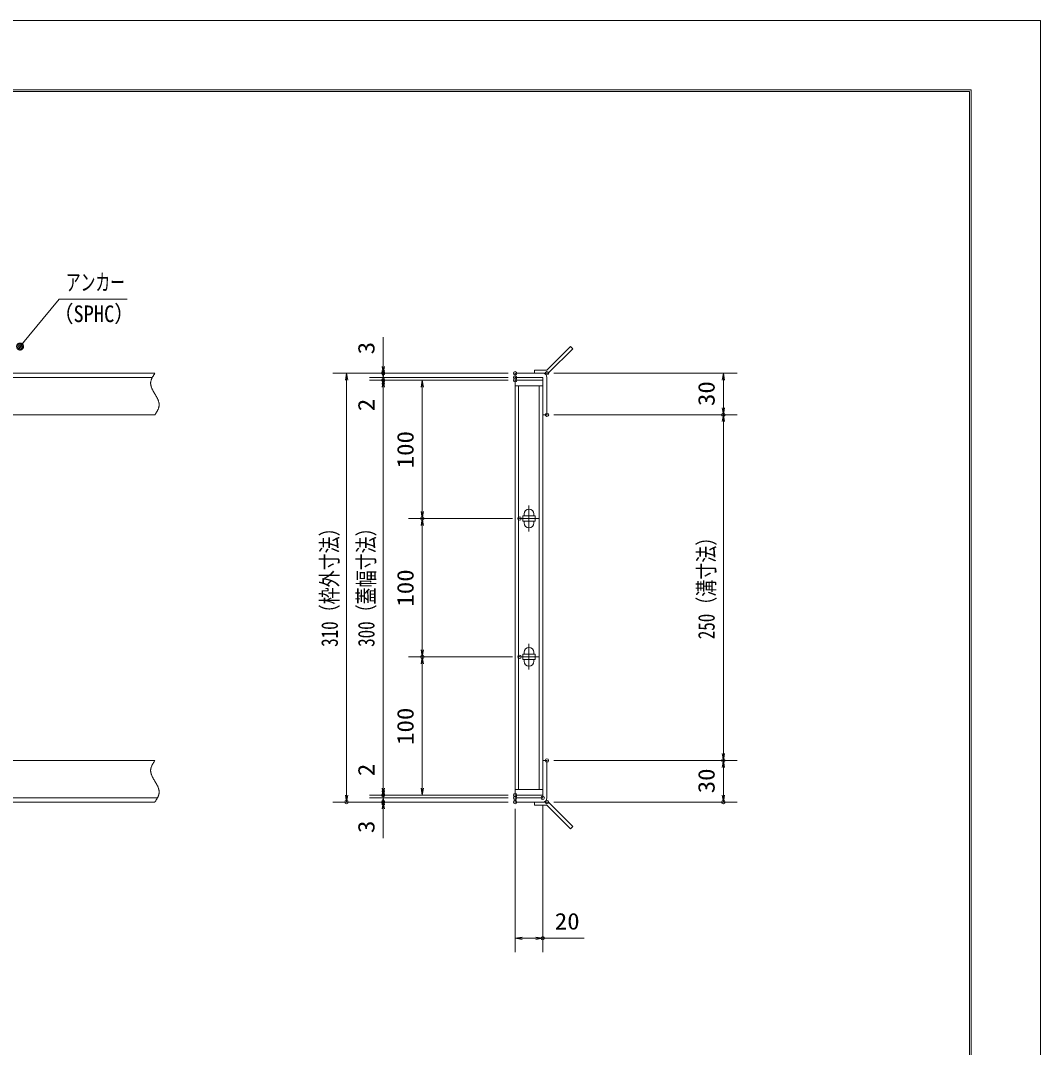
# Model space of a CAD drawing. Units: millimetres, scale not verified. Extents: x -1050 to 1050, y -742 to 742.
# Drawn here: x 312 to 1050, y 0 to 742 of the extents above; entities that cross this region are included whole.
import ezdxf
from ezdxf.enums import TextEntityAlignment as Align

# ---------------------------------------------------------------- set-up
doc = ezdxf.new("R2010")
doc.units = ezdxf.units.MM
doc.header["$LTSCALE"] = 5
doc.header["$PDMODE"] = 32
doc.header["$PDSIZE"] = 2.5
doc.linetypes.add('CHAIN1', pattern=[8, 5, -1, 1, -1])
doc.linetypes.add('DOUBLE_CHAIN1', pattern=[8.8, 5, -1, 0.6, -0.6, 0.6, -1])
for name, color, linetype, lineweight in [('0-0_7-図\u3000枠', 4, 'Continuous', 9), ('0-1_アンカー', 7, 'Continuous', 9), ('0-2_枠', 7, 'Continuous', 9), ('0-3_寸法注釈', 2, 'Continuous', 9), ('0-4_0', 2, 'Continuous', 9), ('0-5_DEFPOINTS', 134, 'Continuous', 9), ('0-6_蓋', 5, 'Continuous', 9), ('0-7_中心線', 6, 'CHAIN1', 9), ('0-8_想像線', 134, 'DOUBLE_CHAIN1', 9)]:
    doc.layers.add(name, color=color, linetype=linetype, lineweight=lineweight)
doc.styles.add('ＭＳ ゴシック', font='')
doc.styles.get('ＭＳ ゴシック').set_extended_font_data('MS Gothic')

# ---------------------------------------------------------------- blocks, each defined once
blk = doc.blocks.new('_OPEN')
at = {"layer": '0-4_0'}
blk.add_line((0, 0), (-5, 0), dxfattribs=at)
blk.add_lwpolyline([(-5, 0.833), (0, 0), (-5, -0.833)], dxfattribs=at)
blk = doc.blocks.new('A$C4F066A7F')
at = {"layer": '0-1_アンカー'}
for p, q in [((0, 96.52), (45.24, 96.52)), ((0, 85.02), (0, 96.52)), ((0, 85.02), (45.24, 85.02)), ((130.26, 0), (45.24, 85.02)), ((138.39, 8.13), (53.37, 93.15)), ((138.39, 8.13), (130.26, 0))]:
    blk.add_line(p, q, dxfattribs=at)
blk.add_arc((45.24, 85.02), 11.5, 45, 90, dxfattribs=at)
blk = doc.blocks.new('A$C6EB770D1')
at = {"layer": '0-1_アンカー'}
for p, q in [((130.257, 96.52), (45.237, 11.5)), ((138.388, 88.388), (53.368, 3.368)), ((138.388, 88.388), (130.257, 96.52)), ((0, 11.5), (45.237, 11.5)), ((0, 11.5), (0, 0)), ((0, 0), (45.237, 0))]:
    blk.add_line(p, q, dxfattribs=at)
blk.add_arc((45.237, 11.5), 11.5, 270, 315, dxfattribs=at)
blk = doc.blocks.new('_Dot')
at = {"layer": '0-4_0'}
for p, q in [((-2.5, 0), (-5, 0)), ((2.445, 0.5), (-2.445, 0.5)), ((1.997, 1.5), (-1.997, 1.5)), ((2.289, -0.995), (-2.289, -0.995)), ((1.499, -1.995), (-1.499, -1.995))]:
    blk.add_line(p, q, dxfattribs=at)
for points in [[(2.5, 0), (2.48, 0.313), (2.421, 0.622), (2.324, 0.92), (2.191, 1.204), (2.023, 1.469), (1.822, 1.711), (1.594, 1.926), (1.34, 2.111), (1.064, 2.262), (0.773, 2.378), (0.468, 2.456), (0.157, 2.495), (-0.157, 2.495), (-0.468, 2.456), (-0.773, 2.378), (-1.064, 2.262), (-1.34, 2.111), (-1.594, 1.926), (-1.822, 1.711), (-2.023, 1.469), (-2.191, 1.204), (-2.324, 0.92), (-2.421, 0.622), (-2.48, 0.313), (-2.5, 0), (0, 0)], [(-2.5, 0), (-2.48, -0.313), (-2.421, -0.622), (-2.324, -0.92), (-2.191, -1.204), (-2.023, -1.469), (-1.822, -1.711), (-1.594, -1.926), (-1.34, -2.111), (-1.064, -2.262), (-0.773, -2.378), (-0.468, -2.456), (-0.157, -2.495), (0.157, -2.495), (0.468, -2.456), (0.773, -2.378), (1.064, -2.262), (1.34, -2.111), (1.594, -1.926), (1.822, -1.711), (2.023, -1.469), (2.191, -1.204), (2.324, -0.92), (2.421, -0.622), (2.48, -0.313), (2.5, 0), (0, 0)]]:
    blk.add_lwpolyline(points, close=True, dxfattribs=at)

msp = doc.modelspace()

# ---------------------------------------------------------------- linework, layer by layer
at = {"layer": '0-0_7-図\u3000枠'}
for p in [(-973.75, 691.25), (998.75, -691.25)]:
    msp.add_line(p, (998.75, 691.25), dxfattribs=at)
msp.add_lwpolyline([(-975, 692.5), (1000, 692.5), (1000, -692.5)], dxfattribs=at)
at = {"layer": '0-2_枠'}
for p, q in [((-795.45, 487.475), (409.55, 487.475)), ((-792.45, 484.475), (407.714, 484.475)), ((670.063, 487.475), (690.063, 487.475)), ((670.063, 484.475), (670.063, 487.475)), ((690.063, 484.475), (670.063, 484.475)), ((690.063, 457.475), (690.063, 484.475)), ((693.063, 457.475), (693.063, 484.475)), ((204.55, 457.475), (409.55, 457.475)), ((690.063, 457.475), (693.063, 457.475)), ((204.55, 207.475), (409.55, 207.475)), ((690.063, 207.475), (690.063, 180.475)), ((690.063, 207.475), (693.063, 207.475)), ((693.063, 207.475), (693.063, 180.475)), ((-792.45, 180.475), (411.386, 180.475)), ((690.063, 180.475), (670.063, 180.475)), ((670.063, 180.475), (670.063, 177.475)), ((-795.45, 177.475), (409.55, 177.475)), ((670.063, 177.475), (690.063, 177.475))]:
    msp.add_line(p, q, dxfattribs=at)
for centre, start, end in [((690.063, 484.475), 0, 90), ((690.063, 180.475), 270, 0)]:
    msp.add_arc(centre, 3, start, end, dxfattribs=at)
at = {"layer": '0-3_寸法注釈'}
for p, q in [((574.681, 492.475), (574.681, 513.588)), ((574.681, 489.475), (574.681, 494.475)), ((665.063, 487.475), (538.149, 487.475)), ((665.063, 487.475), (564.681, 487.475)), ((665.063, 484.475), (564.681, 484.475)), ((665.063, 484.475), (564.681, 484.475)), ((574.681, 484.475), (574.681, 487.475)), ((574.681, 484.475), (574.681, 482.475)), ((698.11, 487.475), (830.677, 487.475)), ((548.149, 482.475), (548.149, 182.475)), ((665.063, 482.475), (564.681, 482.475)), ((665.063, 482.475), (564.681, 482.475)), ((574.681, 479.475), (574.681, 474.475)), ((574.681, 477.475), (574.681, 187.475)), ((574.681, 477.475), (574.681, 456.362)), ((665.063, 482.475), (592.943, 482.475)), ((602.943, 477.475), (602.943, 387.475)), ((820.677, 482.475), (820.677, 462.475)), ((698.11, 457.475), (830.677, 457.475)), ((698.11, 457.475), (830.677, 457.475)), ((820.677, 452.475), (820.677, 212.475)), ((668.253, 382.475), (592.943, 382.475)), ((668.253, 382.475), (592.943, 382.475)), ((602.943, 377.475), (602.943, 287.475)), ((668.253, 282.475), (592.943, 282.475)), ((668.253, 282.475), (592.943, 282.475)), ((602.943, 187.475), (602.943, 277.475)), ((574.681, 187.475), (574.681, 208.588)), ((698.063, 207.475), (830.677, 207.475)), ((698.063, 207.475), (830.677, 207.475)), ((820.677, 202.475), (820.677, 182.475)), ((574.681, 185.475), (574.681, 190.475)), ((665.063, 182.475), (564.681, 182.475)), ((665.063, 182.475), (564.681, 182.475)), ((665.063, 180.475), (564.681, 180.475)), ((665.063, 180.475), (564.681, 180.475)), ((574.681, 180.475), (574.681, 182.475)), ((574.681, 180.475), (574.681, 177.475)), ((665.063, 182.475), (592.943, 182.475)), ((665.063, 177.475), (538.149, 177.475)), ((665.063, 177.475), (564.681, 177.475)), ((574.681, 175.475), (574.681, 170.475)), ((574.681, 172.475), (574.681, 151.362)), ((670.063, 172.475), (670.063, 68.953)), ((690.063, 175.475), (690.063, 68.953)), ((698.11, 177.475), (830.677, 177.475)), ((675.063, 78.953), (685.063, 78.953)), ((690.063, 78.953), (719.909, 78.953))]:
    msp.add_line(p, q, dxfattribs=at)
msp.add_lwpolyline([(389.478, 540.968), (340.425, 540.968), (312.702, 507.538)], dxfattribs=at)
at = {"layer": '0-5_DEFPOINTS'}
msp.add_lwpolyline([(-1050, -742.5), (-1050, 742.5), (1050, 742.5), (1050, -742.5)], close=True, dxfattribs=at)
for p in [(574.681, 487.475), (574.681, 482.475), (670.063, 487.475), (670.063, 484.475), (670.063, 482.475), (670.063, 482.475), (693.11, 487.475), (693.11, 457.475), (820.677, 457.475), (602.943, 382.475), (673.253, 382.475), (602.943, 282.475), (602.943, 282.475), (673.253, 282.475), (673.253, 282.475), (693.063, 207.475), (820.677, 207.475), (548.149, 177.475), (574.681, 182.475), (574.681, 177.475), (670.063, 182.475), (670.063, 182.475), (670.063, 180.475), (670.063, 180.475), (670.063, 177.475), (690.063, 180.475), (693.11, 177.475), (820.677, 177.475), (690.063, 78.953)]:
    msp.add_point(p, dxfattribs=at)
at = {"layer": '0-6_蓋'}
for p, q in [((670.063, 482.475), (670.063, 182.475)), ((670.063, 482.475), (690.063, 482.475)), ((690.063, 478.475), (670.063, 478.475)), ((672.563, 186.475), (672.563, 478.475)), ((687.563, 186.475), (687.563, 478.475)), ((690.063, 482.475), (690.063, 182.475)), ((684.563, 384.475), (675.563, 384.475)), ((675.563, 384.475), (675.563, 380.475)), ((684.563, 380.475), (675.563, 380.475)), ((676.563, 385.725), (676.563, 384.475)), ((676.563, 380.475), (676.563, 379.225)), ((683.563, 385.725), (683.563, 384.475)), ((683.563, 380.475), (683.563, 379.225)), ((684.563, 384.475), (684.563, 380.475)), ((676.563, 285.725), (676.563, 284.475)), ((683.563, 285.725), (683.563, 284.475)), ((684.563, 284.475), (684.563, 280.475)), ((684.563, 280.475), (675.563, 280.475)), ((676.563, 280.475), (676.563, 279.225)), ((683.563, 280.475), (683.563, 279.225)), ((670.063, 186.475), (690.063, 186.475)), ((690.063, 182.475), (670.063, 182.475))]:
    msp.add_line(p, q, dxfattribs=at)
msp.add_lwpolyline([(684.563, 284.475), (675.563, 284.475), (675.563, 280.475)], dxfattribs=at)
for centre, start, end in [((680.063, 385.725), 0, 180), ((680.063, 379.225), 180, 0), ((680.063, 285.725), 0, 180), ((680.063, 279.225), 180, 0)]:
    msp.add_arc(centre, 3.5, start, end, dxfattribs=at)
at = {"layer": '0-6_蓋', "color": 7}
for p in [(670.063, 482.475), (670.063, 182.475)]:
    msp.add_point(p, dxfattribs=at)
at = {"layer": '0-7_中心線'}
for p, q in [((680.063, 391.775), (680.063, 373.175)), ((686.872, 382.475), (673.253, 382.475)), ((680.063, 291.775), (680.063, 273.175)), ((686.872, 282.475), (673.253, 282.475))]:
    msp.add_line(p, q, dxfattribs=at)
at = {"layer": '0-8_想像線'}
for points in [[(409.55, 487.475), (409.359, 487.182), (409.169, 486.888), (408.98, 486.595), (408.792, 486.301), (408.608, 486.007), (408.427, 485.714), (408.249, 485.42), (408.076, 485.126), (407.909, 484.831), (407.747, 484.537), (407.592, 484.242), (407.443, 483.947), (407.303, 483.652), (407.171, 483.357), (407.048, 483.061), (406.935, 482.765), (406.832, 482.468), (406.741, 482.172), (406.661, 481.874), (406.593, 481.577), (406.538, 481.279), (406.497, 480.98), (406.47, 480.681), (406.458, 480.381), (406.46, 480.081), (406.476, 479.781), (406.505, 479.48), (406.547, 479.178), (406.601, 478.876), (406.666, 478.574), (406.743, 478.272), (406.829, 477.969), (406.926, 477.665), (407.032, 477.362), (407.147, 477.058), (407.27, 476.753), (407.401, 476.449), (407.538, 476.144), (407.683, 475.839)], [(407.683, 475.839), (407.833, 475.534), (407.989, 475.229), (408.15, 474.923), (408.316, 474.617), (408.485, 474.312), (408.657, 474.006), (408.833, 473.7), (409.01, 473.394), (409.189, 473.087), (409.369, 472.781), (409.55, 472.475)], [(411.417, 469.111), (411.267, 469.416), (411.111, 469.721), (410.95, 470.027), (410.784, 470.333), (410.615, 470.638), (410.443, 470.944), (410.267, 471.25), (410.09, 471.556), (409.911, 471.863), (409.731, 472.169), (409.55, 472.475)], [(409.55, 457.475), (409.741, 457.768), (409.931, 458.062), (410.12, 458.355), (410.308, 458.649), (410.492, 458.943), (410.673, 459.236), (410.851, 459.53), (411.024, 459.824), (411.191, 460.119), (411.353, 460.413), (411.508, 460.708), (411.657, 461.003), (411.797, 461.298), (411.929, 461.593), (412.052, 461.889), (412.165, 462.185), (412.268, 462.481), (412.359, 462.778), (412.439, 463.076), (412.507, 463.373), (412.562, 463.671), (412.603, 463.97), (412.63, 464.269), (412.642, 464.569), (412.64, 464.869), (412.624, 465.169), (412.595, 465.47), (412.553, 465.772), (412.499, 466.074), (412.434, 466.376), (412.357, 466.678), (412.271, 466.981), (412.174, 467.285), (412.068, 467.588), (411.953, 467.892), (411.83, 468.197), (411.699, 468.501), (411.562, 468.806), (411.417, 469.111)], [(409.55, 207.475), (409.359, 207.182), (409.169, 206.888), (408.98, 206.595), (408.792, 206.301), (408.608, 206.007), (408.427, 205.714), (408.249, 205.42), (408.076, 205.126), (407.909, 204.831), (407.747, 204.537), (407.592, 204.242), (407.443, 203.947), (407.303, 203.652), (407.171, 203.357), (407.048, 203.061), (406.935, 202.765), (406.832, 202.468), (406.741, 202.172), (406.661, 201.874), (406.593, 201.577), (406.538, 201.279), (406.497, 200.98), (406.47, 200.681), (406.458, 200.381), (406.46, 200.081), (406.476, 199.781), (406.505, 199.48), (406.547, 199.178), (406.601, 198.876), (406.666, 198.574), (406.743, 198.272), (406.829, 197.969), (406.926, 197.665), (407.032, 197.362), (407.147, 197.058), (407.27, 196.753), (407.401, 196.449), (407.538, 196.144), (407.683, 195.839)], [(407.683, 195.839), (407.833, 195.534), (407.989, 195.229), (408.15, 194.923), (408.316, 194.617), (408.485, 194.312), (408.657, 194.006), (408.833, 193.7), (409.01, 193.394), (409.189, 193.087), (409.369, 192.781), (409.55, 192.475)], [(411.417, 189.111), (411.267, 189.416), (411.111, 189.721), (410.95, 190.027), (410.784, 190.333), (410.615, 190.638), (410.443, 190.944), (410.267, 191.25), (410.09, 191.556), (409.911, 191.863), (409.731, 192.169), (409.55, 192.475)], [(409.55, 177.475), (409.741, 177.768), (409.931, 178.062), (410.12, 178.355), (410.308, 178.649), (410.492, 178.943), (410.673, 179.236), (410.851, 179.53), (411.024, 179.824), (411.191, 180.119), (411.353, 180.413), (411.508, 180.708), (411.657, 181.003), (411.797, 181.298), (411.929, 181.593), (412.052, 181.889), (412.165, 182.185), (412.268, 182.481), (412.359, 182.778), (412.439, 183.076), (412.507, 183.373), (412.562, 183.671), (412.603, 183.97), (412.63, 184.269), (412.642, 184.569), (412.64, 184.869), (412.624, 185.169), (412.595, 185.47), (412.553, 185.772), (412.499, 186.074), (412.434, 186.376), (412.357, 186.678), (412.271, 186.981), (412.174, 187.285), (412.068, 187.588), (411.953, 187.892), (411.83, 188.197), (411.699, 188.501), (411.562, 188.806), (411.417, 189.111)]]:
    msp.add_lwpolyline(points, dxfattribs=at)

# ---------------------------------------------------------------- block references
at = {"layer": '0-1_アンカー', "xscale": 0.2, "yscale": 0.2}
for name, p in [('A$C6EB770D1', (684.063, 487.475)), ('A$C4F066A7F', (684.063, 158.171))]:
    msp.add_blockref(name, p, dxfattribs=at)
at = {"layer": '0-3_寸法注釈'}
for name, p, rotation in [('_Dot', (312.05, 506.779), 229.33113), ('_OPEN', (574.681, 487.475), 270), ('_OPEN', (548.149, 487.475), 90), ('_OPEN', (574.681, 484.475), 270), ('_OPEN', (574.681, 484.475), 90), ('_OPEN', (820.677, 487.475), 90), ('_OPEN', (574.681, 482.475), 90), ('_OPEN', (574.681, 482.475), 90), ('_OPEN', (602.943, 482.475), 90), ('_OPEN', (820.677, 457.475), 270), ('_OPEN', (820.677, 457.475), 90), ('_OPEN', (602.943, 382.475), 270), ('_OPEN', (602.943, 382.475), 90), ('_OPEN', (602.943, 282.475), 270), ('_OPEN', (602.943, 282.475), 90), ('_OPEN', (820.677, 207.475), 270), ('_OPEN', (820.677, 207.475), 90), ('_OPEN', (574.681, 182.475), 270), ('_OPEN', (574.681, 182.475), 270), ('_OPEN', (602.943, 182.475), 270), ('_OPEN', (548.149, 177.475), 270), ('_OPEN', (574.681, 180.475), 270), ('_OPEN', (574.681, 180.475), 90), ('_OPEN', (820.677, 177.475), 270), ('_OPEN', (574.681, 177.475), 90), ('_OPEN', (670.063, 78.953), 180)]:
    msp.add_blockref(name, p, dxfattribs=dict(at, rotation=rotation))
msp.add_blockref('_OPEN', (690.063, 78.953), dxfattribs=at)

# ---------------------------------------------------------------- texts
at = {"layer": '0-3_寸法注釈', "color": 7, "style": 'ＭＳ ゴシック'}
for s, width, p in [('アンカー', 0.65, (345.202, 543.655)), ('（SPHC）', 0.9, (335.929, 520.865)), ('20', 1.1, (698.753, 81.64))]:
    msp.add_text(s, height=12.02, dxfattribs=dict(at, width=width)).set_placement(p, align=Align.BOTTOM_LEFT)
for s, height, width, p in [('3', 12.02, 1.1, (571.994, 501.165)), ('30', 12.02, 1.1, (817.99, 463.742)), ('2', 12.02, 1.1, (571.994, 460.052)), ('100', 12.02, 1.1, (600.256, 418.72)), ('310（枠外寸法）', 12.02, 0.75, (545.462, 289.682)), ('300（蓋幅寸法）', 12.02, 0.75, (571.994, 289.682)), ('250（溝寸法）', 12.03, 0.75, (817.99, 295.184)), ('100', 12.02, 1.1, (600.256, 318.72)), ('100', 12.02, 1.1, (600.256, 218.72)), ('2', 12.02, 1.1, (571.994, 196.165)), ('30', 12.02, 1.1, (817.99, 183.742)), ('3', 12.02, 1.1, (571.994, 155.052))]:
    msp.add_text(s, height=height, rotation=90, dxfattribs=dict(at, width=width)).set_placement(p, align=Align.BOTTOM_LEFT)

doc.saveas('drawing.dxf')
